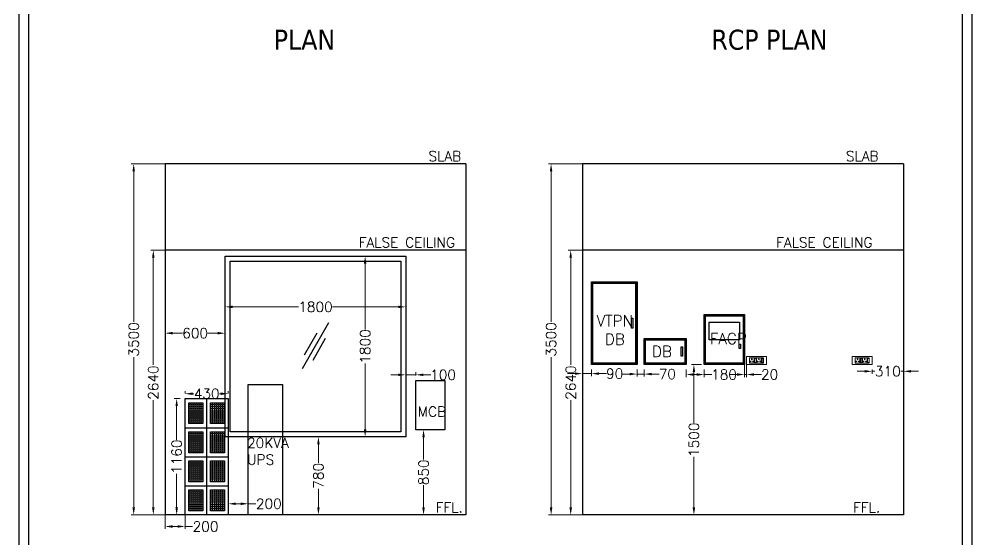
# Model space of a CAD drawing. Header units: millimetres. Extents: x 3552052 to 4144896, y -707811 to -630695.
# Drawn here: x 3630744 to 3640244, y -692887 to -687693 of the extents above; entities that cross this region are included whole.
import ezdxf

# ---------------------------------------------------------------- set-up
doc = ezdxf.new("R2010")
doc.units = ezdxf.units.MM
doc.header["$LTSCALE"] = 6
doc.header["$MEASUREMENT"] = 0
doc.layers.get('0').update_dxf_attribs({"linetype": 'CONTINUOUS', "lineweight": 0})
doc.layers.get('Defpoints').update_dxf_attribs({"linetype": 'CONTINUOUS', "lineweight": 0})
for name, color, linetype, lineweight in [('ELE- DBS', 1, 'CONTINUOUS', 0), ('ELE-4M UPS P.SB', 3, 'CONTINUOUS', 0), ('ELE-SOCKET NMBERING', 7, 'CONTINUOUS', 9), ('ELE-TEXT', 7, 'CONTINUOUS', 9), ('ELE. 2N0S OF 6-16 UPS SOCKETS', 191, 'CONTINUOUS', 0), ('MEP_HVAC_RA_DUCT', 1, 'CONTINUOUS', 0), ('SECTION', 251, 'CONTINUOUS', 0), ('TEXT', 5, 'CONTINUOUS', 0)]:
    doc.layers.add(name, color=color, linetype=linetype, lineweight=lineweight)
doc.styles.add('Annotation', font='tahoma.ttf')
doc.styles.add('ROMANS', font='romans.shx')
doc.dimstyles.new('AEPL1', dxfattribs={"dimtxt": 100, "dimasz": 75, "dimexe": 25, "dimexo": 50, "dimtad": 0, "dimdec": 0, "dimtxsty": 'ROMANS', "dimcen": 2.5, "dimclrd": 7, "dimclre": 7, "dimclrt": 7, "dimadec": 0, "dimazin": 0, "dimtfac": 1, "dimtdec": 0, "dimtmove": 0, "dimatfit": 3, "dimfxl": 1, "dimlwd": 0, "dimlwe": 0, "dimarcsym": 0})

# ---------------------------------------------------------------- blocks, each defined once
blk = doc.blocks.new('*D103')
at = {"layer": 'Defpoints', "color": 0, "transparency": 16777216}
for p in [(3632082.1, -689997.9), (3632298, -689997.9), (3632358.2, -692637.9)]:
    blk.add_point(p, dxfattribs=at)
at = {"layer": 'ELE-4M UPS P.SB', "color": 7, "lineweight": 0, "transparency": 16777216}
for p, q in [((3632248, -689997.9), (3632057.1, -689997.9)), ((3632082.1, -690072.9), (3632082.1, -691141.1)), ((3632082.1, -692562.9), (3632082.1, -691494.7)), ((3632308.2, -692637.9), (3632057.1, -692637.9))]:
    blk.add_line(p, q, dxfattribs=at)
at = {"layer": 'ELE-4M UPS P.SB', "color": 7, "transparency": 16777216}
for points in [[(3632069.6, -690072.9), (3632094.6, -690072.9), (3632082.1, -689997.9)], [(3632069.6, -692562.9), (3632094.6, -692562.9), (3632082.1, -692637.9)]]:
    blk.add_solid(points, dxfattribs=at)
at = {"layer": 'ELE-4M UPS P.SB', "color": 7, "lineweight": -3, "transparency": 16777216, "insert": (3632082.1, -691317.9), "char_height": 100, "attachment_point": 5, "rotation": 90, "style": 'ROMANS'}
blk.add_mtext('2640', dxfattribs=at)
blk = doc.blocks.new('*D104')
at = {"layer": 'Defpoints', "color": 0, "transparency": 16777216}
for p in [(3631886.6, -689137.9), (3632441.5, -689137.9), (3632319, -692637.9)]:
    blk.add_point(p, dxfattribs=at)
at = {"layer": 'ELE-4M UPS P.SB', "color": 7, "lineweight": 0, "transparency": 16777216}
for p, q in [((3632391.5, -689137.9), (3631861.6, -689137.9)), ((3631886.6, -689212.9), (3631886.6, -690711.1)), ((3631886.6, -692562.9), (3631886.6, -691064.7)), ((3632269, -692637.9), (3631861.6, -692637.9))]:
    blk.add_line(p, q, dxfattribs=at)
at = {"layer": 'ELE-4M UPS P.SB', "color": 7, "transparency": 16777216}
for points in [[(3631874.1, -689212.9), (3631899.1, -689212.9), (3631886.6, -689137.9)], [(3631874.1, -692562.9), (3631899.1, -692562.9), (3631886.6, -692637.9)]]:
    blk.add_solid(points, dxfattribs=at)
at = {"layer": 'ELE-4M UPS P.SB', "color": 7, "lineweight": -3, "transparency": 16777216, "insert": (3631886.6, -690887.9), "char_height": 100, "attachment_point": 5, "rotation": 90, "style": 'ROMANS'}
blk.add_mtext('3500', dxfattribs=at)
blk = doc.blocks.new('*D105')
at = {"layer": 'Defpoints', "color": 0, "transparency": 16777216}
for p in [(3636243.5, -689997.9), (3636459.4, -689997.9), (3636519.5, -692637.9)]:
    blk.add_point(p, dxfattribs=at)
at = {"layer": 'ELE-4M UPS P.SB', "color": 7, "lineweight": 0, "transparency": 16777216}
for p, q in [((3636409.4, -689997.9), (3636218.5, -689997.9)), ((3636243.5, -690072.9), (3636243.5, -691141.1)), ((3636243.5, -692562.9), (3636243.5, -691494.7)), ((3636469.5, -692637.9), (3636218.5, -692637.9))]:
    blk.add_line(p, q, dxfattribs=at)
at = {"layer": 'ELE-4M UPS P.SB', "color": 7, "transparency": 16777216}
for points in [[(3636231, -690072.9), (3636256, -690072.9), (3636243.5, -689997.9)], [(3636231, -692562.9), (3636256, -692562.9), (3636243.5, -692637.9)]]:
    blk.add_solid(points, dxfattribs=at)
at = {"layer": 'ELE-4M UPS P.SB', "color": 7, "lineweight": -3, "transparency": 16777216, "insert": (3636243.5, -691317.9), "char_height": 100, "attachment_point": 5, "rotation": 90, "style": 'ROMANS'}
blk.add_mtext('2640', dxfattribs=at)
blk = doc.blocks.new('*D106')
at = {"layer": 'Defpoints', "color": 0, "transparency": 16777216}
for p in [(3636048, -689137.9), (3636602.8, -689137.9), (3636480.4, -692637.9)]:
    blk.add_point(p, dxfattribs=at)
at = {"layer": 'ELE-4M UPS P.SB', "color": 7, "lineweight": 0, "transparency": 16777216}
for p, q in [((3636552.8, -689137.9), (3636023, -689137.9)), ((3636048, -689212.9), (3636048, -690711.1)), ((3636048, -692562.9), (3636048, -691064.7)), ((3636430.4, -692637.9), (3636023, -692637.9))]:
    blk.add_line(p, q, dxfattribs=at)
at = {"layer": 'ELE-4M UPS P.SB', "color": 7, "transparency": 16777216}
for points in [[(3636035.5, -689212.9), (3636060.5, -689212.9), (3636048, -689137.9)], [(3636035.5, -692562.9), (3636060.5, -692562.9), (3636048, -692637.9)]]:
    blk.add_solid(points, dxfattribs=at)
at = {"layer": 'ELE-4M UPS P.SB', "color": 7, "lineweight": -3, "transparency": 16777216, "insert": (3636048, -690887.9), "char_height": 100, "attachment_point": 5, "rotation": 90, "style": 'ROMANS'}
blk.add_mtext('3500', dxfattribs=at)
blk = doc.blocks.new('*D107')
at = {"layer": 'Defpoints', "color": 0, "transparency": 16777216}
for p in [(3632198.9, -692562.8), (3632398.9, -692562.8), (3632398.9, -692752.8)]:
    blk.add_point(p, dxfattribs=at)
at = {"layer": 'ELE-4M UPS P.SB', "color": 7, "lineweight": 0, "transparency": 16777216}
for p, q in [((3632198.9, -692612.8), (3632198.9, -692777.8)), ((3632398.9, -692612.8), (3632398.9, -692777.8)), ((3632273.9, -692752.8), (3632323.9, -692752.8)), ((3632398.9, -692752.8), (3632473.9, -692752.8))]:
    blk.add_line(p, q, dxfattribs=at)
at = {"layer": 'ELE-4M UPS P.SB', "color": 7, "transparency": 16777216}
for points in [[(3632273.9, -692740.3), (3632273.9, -692765.3), (3632198.9, -692752.8)], [(3632323.9, -692740.3), (3632323.9, -692765.3), (3632398.9, -692752.8)]]:
    blk.add_solid(points, dxfattribs=at)
at = {"layer": 'ELE-4M UPS P.SB', "color": 7, "lineweight": -3, "transparency": 16777216, "insert": (3632603.1, -692752.8), "char_height": 100, "attachment_point": 5, "style": 'ROMANS'}
blk.add_mtext('200', dxfattribs=at)
blk = doc.blocks.new('*D108')
at = {"layer": 'Defpoints', "color": 0, "transparency": 16777216}
for p in [(3633029.3, -692526.5), (3632829.3, -692637.9), (3633029.3, -692637.9)]:
    blk.add_point(p, dxfattribs=at)
at = {"layer": 'ELE-4M UPS P.SB', "color": 7, "lineweight": 0, "transparency": 16777216}
for p, q in [((3632829.3, -692587.9), (3632829.3, -692501.5)), ((3632904.3, -692526.5), (3632954.3, -692526.5)), ((3633029.3, -692587.9), (3633029.3, -692501.5)), ((3633029.3, -692526.5), (3633104.3, -692526.5))]:
    blk.add_line(p, q, dxfattribs=at)
at = {"layer": 'ELE-4M UPS P.SB', "color": 7, "transparency": 16777216}
for points in [[(3632904.3, -692514), (3632904.3, -692539), (3632829.3, -692526.5)], [(3632954.3, -692514), (3632954.3, -692539), (3633029.3, -692526.5)]]:
    blk.add_solid(points, dxfattribs=at)
at = {"layer": 'ELE-4M UPS P.SB', "color": 7, "lineweight": -3, "transparency": 16777216, "insert": (3633233.5, -692526.5), "char_height": 100, "attachment_point": 5, "style": 'ROMANS'}
blk.add_mtext('200', dxfattribs=at)
blk = doc.blocks.new('*D109')
at = {"layer": 'Defpoints', "color": 0, "transparency": 16777216}
for p in [(3632798.9, -690825.4), (3632198.9, -690887.9), (3632798.9, -690887.9)]:
    blk.add_point(p, dxfattribs=at)
at = {"layer": 'ELE-4M UPS P.SB', "color": 7, "lineweight": 0, "transparency": 16777216}
for p, q in [((3632198.9, -690837.9), (3632198.9, -690800.4)), ((3632273.9, -690825.4), (3632372.1, -690825.4)), ((3632723.9, -690825.4), (3632625.7, -690825.4)), ((3632798.9, -690837.9), (3632798.9, -690800.4))]:
    blk.add_line(p, q, dxfattribs=at)
at = {"layer": 'ELE-4M UPS P.SB', "color": 7, "transparency": 16777216}
for points in [[(3632273.9, -690812.9), (3632273.9, -690837.9), (3632198.9, -690825.4)], [(3632723.9, -690812.9), (3632723.9, -690837.9), (3632798.9, -690825.4)]]:
    blk.add_solid(points, dxfattribs=at)
at = {"layer": 'ELE-4M UPS P.SB', "color": 7, "lineweight": -3, "transparency": 16777216, "insert": (3632498.9, -690825.4), "char_height": 100, "attachment_point": 5, "style": 'ROMANS'}
blk.add_mtext('600', dxfattribs=at)
blk = doc.blocks.new('*D110')
at = {"layer": 'Defpoints', "color": 0, "transparency": 16777216}
for p in [(3634598.9, -690563.2), (3632798.9, -690674.6), (3634598.9, -690674.6)]:
    blk.add_point(p, dxfattribs=at)
at = {"layer": 'ELE-4M UPS P.SB', "color": 7, "lineweight": 0, "transparency": 16777216}
for p, q in [((3632798.9, -690624.6), (3632798.9, -690538.2)), ((3634598.9, -690624.6), (3634598.9, -690538.2)), ((3632873.9, -690563.2), (3633529.2, -690563.2)), ((3634523.9, -690563.2), (3633868.6, -690563.2))]:
    blk.add_line(p, q, dxfattribs=at)
at = {"layer": 'ELE-4M UPS P.SB', "color": 7, "transparency": 16777216}
for points in [[(3632873.9, -690550.7), (3632873.9, -690575.7), (3632798.9, -690563.2)], [(3634523.9, -690550.7), (3634523.9, -690575.7), (3634598.9, -690563.2)]]:
    blk.add_solid(points, dxfattribs=at)
at = {"layer": 'ELE-4M UPS P.SB', "color": 7, "lineweight": -3, "transparency": 16777216, "insert": (3633698.9, -690563.2), "char_height": 100, "attachment_point": 5, "style": 'ROMANS'}
blk.add_mtext('1800', dxfattribs=at)
blk = doc.blocks.new('*D111')
at = {"layer": 'Defpoints', "color": 0, "transparency": 16777216}
for p in [(3634129.3, -690057.9), (3634194.1, -690057.9), (3634129.3, -691857.9)]:
    blk.add_point(p, dxfattribs=at)
at = {"layer": 'ELE-4M UPS P.SB', "color": 7, "lineweight": 0, "transparency": 16777216}
for p, q in [((3634179.3, -690057.9), (3634219.1, -690057.9)), ((3634194.1, -690132.9), (3634194.1, -690788.3)), ((3634194.1, -691782.9), (3634194.1, -691127.6)), ((3634179.3, -691857.9), (3634219.1, -691857.9))]:
    blk.add_line(p, q, dxfattribs=at)
at = {"layer": 'ELE-4M UPS P.SB', "color": 7, "transparency": 16777216}
for points in [[(3634181.6, -690132.9), (3634206.6, -690132.9), (3634194.1, -690057.9)], [(3634181.6, -691782.9), (3634206.6, -691782.9), (3634194.1, -691857.9)]]:
    blk.add_solid(points, dxfattribs=at)
at = {"layer": 'ELE-4M UPS P.SB', "color": 7, "lineweight": -3, "transparency": 16777216, "insert": (3634194.1, -690957.9), "char_height": 100, "attachment_point": 5, "rotation": 90, "style": 'ROMANS'}
blk.add_mtext('1800', dxfattribs=at)
blk = doc.blocks.new('*D112')
at = {"layer": 'Defpoints', "color": 0, "transparency": 16777216}
for p in [(3633785.4, -691857.9), (3633728.3, -692637.9), (3633785.4, -692637.9)]:
    blk.add_point(p, dxfattribs=at)
at = {"layer": 'ELE-4M UPS P.SB', "color": 7, "lineweight": 0, "transparency": 16777216}
for p, q in [((3633735.4, -691857.9), (3633703.3, -691857.9)), ((3633728.3, -691932.9), (3633728.3, -692118.7)), ((3633728.3, -692562.9), (3633728.3, -692377.1)), ((3633735.4, -692637.9), (3633703.3, -692637.9))]:
    blk.add_line(p, q, dxfattribs=at)
at = {"layer": 'ELE-4M UPS P.SB', "color": 7, "transparency": 16777216}
for points in [[(3633715.8, -691932.9), (3633740.8, -691932.9), (3633728.3, -691857.9)], [(3633715.8, -692562.9), (3633740.8, -692562.9), (3633728.3, -692637.9)]]:
    blk.add_solid(points, dxfattribs=at)
at = {"layer": 'ELE-4M UPS P.SB', "color": 7, "lineweight": -3, "transparency": 16777216, "insert": (3633728.3, -692247.9), "char_height": 100, "attachment_point": 5, "rotation": 90, "style": 'ROMANS'}
blk.add_mtext('780', dxfattribs=at)
blk = doc.blocks.new('*D113')
at = {"layer": 'Defpoints', "color": 0, "transparency": 16777216}
for p in [(3634798.9, -691787.9), (3634776.6, -692637.9), (3634798.9, -692637.9)]:
    blk.add_point(p, dxfattribs=at)
at = {"layer": 'ELE-4M UPS P.SB', "color": 7, "lineweight": 0, "transparency": 16777216}
for p, q in [((3634748.9, -691787.9), (3634751.6, -691787.9)), ((3634776.6, -691862.9), (3634776.6, -692083.7)), ((3634776.6, -692562.9), (3634776.6, -692342.1)), ((3634748.9, -692637.9), (3634751.6, -692637.9))]:
    blk.add_line(p, q, dxfattribs=at)
at = {"layer": 'ELE-4M UPS P.SB', "color": 7, "transparency": 16777216}
for points in [[(3634764.1, -691862.9), (3634789.1, -691862.9), (3634776.6, -691787.9)], [(3634764.1, -692562.9), (3634789.1, -692562.9), (3634776.6, -692637.9)]]:
    blk.add_solid(points, dxfattribs=at)
at = {"layer": 'ELE-4M UPS P.SB', "color": 7, "lineweight": -3, "transparency": 16777216, "insert": (3634776.6, -692212.9), "char_height": 100, "attachment_point": 5, "rotation": 90, "style": 'ROMANS'}
blk.add_mtext('850', dxfattribs=at)
blk = doc.blocks.new('*D114')
at = {"layer": 'Defpoints', "color": 0, "transparency": 16777216}
for p in [(3634598.9, -691298.5), (3634698.9, -691240.6), (3634698.9, -691297.9)]:
    blk.add_point(p, dxfattribs=at)
at = {"layer": 'ELE-4M UPS P.SB', "color": 7, "lineweight": 0, "transparency": 16777216}
for p, q in [((3634598.9, -691248.5), (3634598.9, -691215.6)), ((3634698.9, -691247.9), (3634698.9, -691215.6)), ((3634523.9, -691240.6), (3634448.9, -691240.6)), ((3634598.9, -691240.6), (3634698.9, -691240.6)), ((3634773.9, -691240.6), (3634848.9, -691240.6))]:
    blk.add_line(p, q, dxfattribs=at)
at = {"layer": 'ELE-4M UPS P.SB', "color": 7, "transparency": 16777216}
for points in [[(3634523.9, -691228.1), (3634523.9, -691253.1), (3634598.9, -691240.6)], [(3634773.9, -691228.1), (3634773.9, -691253.1), (3634698.9, -691240.6)]]:
    blk.add_solid(points, dxfattribs=at)
at = {"layer": 'ELE-4M UPS P.SB', "color": 7, "lineweight": -3, "transparency": 16777216, "insert": (3634970.9, -691240.6), "char_height": 100, "attachment_point": 5, "style": 'ROMANS'}
blk.add_mtext('100', dxfattribs=at)
blk = doc.blocks.new('*D115')
at = {"layer": 'Defpoints', "color": 0, "transparency": 16777216}
for p in [(3632398.9, -691477.9), (3632829.3, -691429), (3632829.3, -691477.9)]:
    blk.add_point(p, dxfattribs=at)
at = {"layer": 'ELE-4M UPS P.SB', "color": 7, "lineweight": 0, "transparency": 16777216}
for p, q in [((3632398.9, -691427.9), (3632398.9, -691404)), ((3632829.3, -691427.9), (3632829.3, -691404)), ((3632473.9, -691429), (3632484.9, -691429)), ((3632754.3, -691429), (3632743.3, -691429))]:
    blk.add_line(p, q, dxfattribs=at)
at = {"layer": 'ELE-4M UPS P.SB', "color": 7, "transparency": 16777216}
for points in [[(3632473.9, -691416.5), (3632473.9, -691441.5), (3632398.9, -691429)], [(3632754.3, -691416.5), (3632754.3, -691441.5), (3632829.3, -691429)]]:
    blk.add_solid(points, dxfattribs=at)
at = {"layer": 'ELE-4M UPS P.SB', "color": 7, "lineweight": -3, "transparency": 16777216, "insert": (3632614.1, -691429), "char_height": 100, "attachment_point": 5, "style": 'ROMANS'}
blk.add_mtext('430', dxfattribs=at)
blk = doc.blocks.new('*D116')
at = {"layer": 'Defpoints', "color": 0, "transparency": 16777216}
for p in [(3632314.9, -691477.9), (3632398.9, -691477.9), (3632398.9, -692637.9)]:
    blk.add_point(p, dxfattribs=at)
at = {"layer": 'ELE-4M UPS P.SB', "color": 7, "lineweight": 0, "transparency": 16777216}
for p, q in [((3632348.9, -691477.9), (3632289.9, -691477.9)), ((3632314.9, -691552.9), (3632314.9, -691888.3)), ((3632314.9, -692562.9), (3632314.9, -692227.6)), ((3632348.9, -692637.9), (3632289.9, -692637.9))]:
    blk.add_line(p, q, dxfattribs=at)
at = {"layer": 'ELE-4M UPS P.SB', "color": 7, "transparency": 16777216}
for points in [[(3632302.4, -691552.9), (3632327.4, -691552.9), (3632314.9, -691477.9)], [(3632302.4, -692562.9), (3632327.4, -692562.9), (3632314.9, -692637.9)]]:
    blk.add_solid(points, dxfattribs=at)
at = {"layer": 'ELE-4M UPS P.SB', "color": 7, "lineweight": -3, "transparency": 16777216, "insert": (3632314.9, -692057.9), "char_height": 100, "attachment_point": 5, "rotation": 90, "style": 'ROMANS'}
blk.add_mtext('1160', dxfattribs=at)
blk = doc.blocks.new('5Y3AQY')
at = {"layer": 'ELE. 2N0S OF 6-16 UPS SOCKETS', "color": 72, "lineweight": 0}
for p, q in [((-312, -26), (-278, -26)), ((-312, -124), (-312, -26)), ((-312, -124), (-312, -26)), ((-312, -124), (-278, -124)), ((-278, -124), (-312, -124)), ((-309, -37), (-281, -37)), ((-309, -113), (-309, -37)), ((-309, -40), (-281, -40)), ((-281, -113), (-309, -113)), ((-281, -37), (-281, -113)), ((-278, -26), (-278, -124)), ((-272, -26), (-272, -124)), ((-187, -26), (-272, -26)), ((-272, -124), (-187, -124)), ((-187, -124), (-187, -26)), ((-181, -26), (-148, -26)), ((-181, -124), (-181, -26)), ((-181, -124), (-181, -26)), ((-181, -124), (-148, -124)), ((-148, -124), (-181, -124)), ((-179, -37), (-150, -37)), ((-179, -113), (-179, -37)), ((-179, -40), (-150, -40)), ((-150, -113), (-179, -113)), ((-150, -37), (-150, -113)), ((-148, -26), (-148, -124)), ((-57, -26), (-142, -26)), ((-142, -26), (-142, -124)), ((-142, -124), (-57, -124)), ((-57, -124), (-57, -26))]:
    blk.add_line(p, q, dxfattribs=at)
blk.add_lwpolyline([(-368, 0), (0, 0), (0, -150), (-368, -150)], close=True, dxfattribs=at)
for centre, radius, start, end in [((-254, -56), 5.7, 87.49, 354.7311), ((-249, -52), 4.6, 284.9049, 157.3162), ((-230, -99), 6.62, 127.1584, 52.8416), ((-230, -92), 4.22, 341.4031, 198.5969), ((-210, -52), 4.6, 22.6838, 255.0951), ((-205, -56), 5.7, 185.2689, 92.51), ((-124, -56), 5.7, 87.49, 354.7311), ((-119, -52), 4.6, 284.9049, 157.3162), ((-99, -99), 6.62, 127.1584, 52.8416), ((-99, -92), 4.22, 341.4031, 198.5969), ((-80, -52), 4.6, 22.6838, 255.0951), ((-75, -56), 5.7, 185.2689, 92.51)]:
    blk.add_arc(centre, radius, start, end, dxfattribs=at)
blk = doc.blocks.new('*D117')
at = {"layer": 'Defpoints', "color": 0, "transparency": 16777216}
for p in [(3636360.2, -691150.4), (3636450.2, -691137.9), (3636450.2, -691228.7)]:
    blk.add_point(p, dxfattribs=at)
at = {"layer": 'ELE-4M UPS P.SB', "color": 7, "lineweight": 0, "transparency": 16777216}
for p, q in [((3636360.2, -691200.4), (3636360.2, -691253.7)), ((3636450.2, -691187.9), (3636450.2, -691253.7)), ((3636285.2, -691228.7), (3636210.2, -691228.7)), ((3636360.2, -691228.7), (3636450.2, -691228.7)), ((3636525.2, -691228.7), (3636600.2, -691228.7))]:
    blk.add_line(p, q, dxfattribs=at)
at = {"layer": 'ELE-4M UPS P.SB', "color": 7, "transparency": 16777216}
for points in [[(3636285.2, -691216.2), (3636285.2, -691241.2), (3636360.2, -691228.7)], [(3636525.2, -691216.2), (3636525.2, -691241.2), (3636450.2, -691228.7)]]:
    blk.add_solid(points, dxfattribs=at)
at = {"layer": 'ELE-4M UPS P.SB', "color": 7, "lineweight": -3, "transparency": 16777216, "insert": (3636681.8, -691228.7), "char_height": 100, "attachment_point": 5, "style": 'ROMANS'}
blk.add_mtext('90', dxfattribs=at)
blk = doc.blocks.new('*D118')
at = {"layer": 'Defpoints', "color": 0, "transparency": 16777216}
for p in [(3636905.2, -691137.9), (3636975.2, -691137.9), (3636975.2, -691233.2)]:
    blk.add_point(p, dxfattribs=at)
at = {"layer": 'ELE-4M UPS P.SB', "color": 7, "lineweight": 0, "transparency": 16777216}
for p, q in [((3636905.2, -691187.9), (3636905.2, -691258.2)), ((3636975.2, -691187.9), (3636975.2, -691258.2)), ((3636830.2, -691233.2), (3636755.2, -691233.2)), ((3636905.2, -691233.2), (3636975.2, -691233.2)), ((3637050.2, -691233.2), (3637125.2, -691233.2))]:
    blk.add_line(p, q, dxfattribs=at)
at = {"layer": 'ELE-4M UPS P.SB', "color": 7, "transparency": 16777216}
for points in [[(3636830.2, -691220.7), (3636830.2, -691245.7), (3636905.2, -691233.2)], [(3637050.2, -691220.7), (3637050.2, -691245.7), (3636975.2, -691233.2)]]:
    blk.add_solid(points, dxfattribs=at)
at = {"layer": 'ELE-4M UPS P.SB', "color": 7, "lineweight": -3, "transparency": 16777216, "insert": (3637206.8, -691233.2), "char_height": 100, "attachment_point": 5, "style": 'ROMANS'}
blk.add_mtext('70', dxfattribs=at)
blk = doc.blocks.new('*D119')
at = {"layer": 'Defpoints', "color": 0, "transparency": 16777216}
for p in [(3637395.2, -691137.9), (3637575.2, -691137.9), (3637575.2, -691237.8)]:
    blk.add_point(p, dxfattribs=at)
at = {"layer": 'ELE-4M UPS P.SB', "color": 7, "lineweight": 0, "transparency": 16777216}
for p, q in [((3637395.2, -691187.9), (3637395.2, -691262.8)), ((3637575.2, -691187.9), (3637575.2, -691262.8)), ((3637470.2, -691237.8), (3637500.2, -691237.8)), ((3637575.2, -691237.8), (3637650.2, -691237.8))]:
    blk.add_line(p, q, dxfattribs=at)
at = {"layer": 'ELE-4M UPS P.SB', "color": 7, "transparency": 16777216}
for points in [[(3637470.2, -691225.3), (3637470.2, -691250.3), (3637395.2, -691237.8)], [(3637500.2, -691225.3), (3637500.2, -691250.3), (3637575.2, -691237.8)]]:
    blk.add_solid(points, dxfattribs=at)
at = {"layer": 'ELE-4M UPS P.SB', "color": 7, "lineweight": -3, "transparency": 16777216, "insert": (3637772.3, -691237.8), "char_height": 100, "attachment_point": 5, "style": 'ROMANS'}
blk.add_mtext('180', dxfattribs=at)
blk = doc.blocks.new('*D120')
at = {"layer": 'Defpoints', "color": 0, "transparency": 16777216}
for p in [(3637975.2, -691060.4), (3637995.2, -691056.5), (3637995.2, -691237.6)]:
    blk.add_point(p, dxfattribs=at)
at = {"layer": 'ELE-4M UPS P.SB', "color": 7, "lineweight": 0, "transparency": 16777216}
for p, q in [((3637975.2, -691110.4), (3637975.2, -691262.6)), ((3637995.2, -691106.5), (3637995.2, -691262.6)), ((3637900.2, -691237.6), (3637825.2, -691237.6)), ((3637975.2, -691237.6), (3637995.2, -691237.6)), ((3638070.2, -691237.6), (3638145.2, -691237.6))]:
    blk.add_line(p, q, dxfattribs=at)
at = {"layer": 'ELE-4M UPS P.SB', "color": 7, "transparency": 16777216}
for points in [[(3637900.2, -691225.1), (3637900.2, -691250.1), (3637975.2, -691237.6)], [(3638070.2, -691225.1), (3638070.2, -691250.1), (3637995.2, -691237.6)]]:
    blk.add_solid(points, dxfattribs=at)
at = {"layer": 'ELE-4M UPS P.SB', "color": 7, "lineweight": -3, "transparency": 16777216, "insert": (3638226.8, -691237.6), "char_height": 100, "attachment_point": 5, "style": 'ROMANS'}
blk.add_mtext('20', dxfattribs=at)
blk = doc.blocks.new('*D121')
at = {"layer": 'Defpoints', "color": 0, "transparency": 16777216}
for p in [(3639250.2, -691137.9), (3639560.2, -691137.9), (3639560.2, -691205.5)]:
    blk.add_point(p, dxfattribs=at)
at = {"layer": 'ELE-4M UPS P.SB', "color": 7, "lineweight": 0, "transparency": 16777216}
for p, q in [((3639175.2, -691205.5), (3639100.2, -691205.5)), ((3639250.2, -691187.9), (3639250.2, -691230.5)), ((3639250.2, -691205.5), (3639276.1, -691205.5)), ((3639560.2, -691205.5), (3639534.4, -691205.5)), ((3639560.2, -691187.9), (3639560.2, -691230.5)), ((3639635.2, -691205.5), (3639710.2, -691205.5))]:
    blk.add_line(p, q, dxfattribs=at)
at = {"layer": 'ELE-4M UPS P.SB', "color": 7, "transparency": 16777216}
for points in [[(3639175.2, -691193), (3639175.2, -691218), (3639250.2, -691205.5)], [(3639635.2, -691193), (3639635.2, -691218), (3639560.2, -691205.5)]]:
    blk.add_solid(points, dxfattribs=at)
at = {"layer": 'ELE-4M UPS P.SB', "color": 7, "lineweight": -3, "transparency": 16777216, "insert": (3639405.2, -691205.5), "char_height": 100, "attachment_point": 5, "style": 'ROMANS'}
blk.add_mtext('310', dxfattribs=at)
blk = doc.blocks.new('*D122')
at = {"layer": 'Defpoints', "color": 0, "transparency": 16777216}
for p in [(3637596.3, -691137.9), (3637471.7, -692637.9), (3637596.3, -692637.9)]:
    blk.add_point(p, dxfattribs=at)
at = {"layer": 'ELE-4M UPS P.SB', "color": 7, "lineweight": 0, "transparency": 16777216}
for p, q in [((3637546.3, -691137.9), (3637446.7, -691137.9)), ((3637471.7, -691212.9), (3637471.7, -691718.3)), ((3637471.7, -692562.9), (3637471.7, -692057.6)), ((3637546.3, -692637.9), (3637446.7, -692637.9))]:
    blk.add_line(p, q, dxfattribs=at)
at = {"layer": 'ELE-4M UPS P.SB', "color": 7, "transparency": 16777216}
for points in [[(3637459.2, -691212.9), (3637484.2, -691212.9), (3637471.7, -691137.9)], [(3637459.2, -692562.9), (3637484.2, -692562.9), (3637471.7, -692637.9)]]:
    blk.add_solid(points, dxfattribs=at)
at = {"layer": 'ELE-4M UPS P.SB', "color": 7, "lineweight": -3, "transparency": 16777216, "insert": (3637471.7, -691887.9), "char_height": 100, "attachment_point": 5, "rotation": 90, "style": 'ROMANS'}
blk.add_mtext('1500', dxfattribs=at)

msp = doc.modelspace()

# ---------------------------------------------------------------- hatches: boundary and pattern name
at = {"layer": 'ELE- DBS', "lineweight": -3}
h = msp.add_hatch(dxfattribs=at)
h.set_pattern_fill('ANGLE', color=2, scale=2.9)
h.set_pattern_definition([(0, (3230873.624, -931313.511), (0, 20.2565), [14.732, -5.5245]), (90, (3230873.624, -931313.511), (-20.2565, 1e-15), [14.732, -5.5245])])
h.paths.add_polyline_path([(3632437, -691519), (3632437, -691726.9), (3632575.9, -691726.9), (3632575.9, -691519)])
h = msp.add_hatch(dxfattribs=at)
h.set_pattern_fill('ANGLE', color=2, scale=2.9)
h.set_pattern_definition([(0, (3231088.82, -931313.511), (0, 20.2565), [14.732, -5.5245]), (90, (3231088.82, -931313.511), (-20.2565, 1e-15), [14.732, -5.5245])])
h.paths.add_polyline_path([(3632652.2, -691519), (3632652.2, -691726.9), (3632791.1, -691726.9), (3632791.1, -691519)])
h = msp.add_hatch(dxfattribs=at)
h.set_pattern_fill('ANGLE', color=2, scale=2.9)
h.set_pattern_definition([(0, (3230873.624, -931603.511), (0, 20.2565), [14.732, -5.5245]), (90, (3230873.624, -931603.511), (-20.2565, 1e-15), [14.732, -5.5245])])
h.paths.add_polyline_path([(3632437, -691809), (3632437, -692016.9), (3632575.9, -692016.9), (3632575.9, -691809)])
h = msp.add_hatch(dxfattribs=at)
h.set_pattern_fill('ANGLE', color=2, scale=2.9)
h.set_pattern_definition([(0, (3231088.82, -931603.511), (0, 20.2565), [14.732, -5.5245]), (90, (3231088.82, -931603.511), (-20.2565, 1e-15), [14.732, -5.5245])])
h.paths.add_polyline_path([(3632652.2, -691809), (3632652.2, -692016.9), (3632791.1, -692016.9), (3632791.1, -691809)])
h = msp.add_hatch(dxfattribs=at)
h.set_pattern_fill('ANGLE', color=2, scale=2.9)
h.set_pattern_definition([(0, (3230873.624, -931893.511), (0, 20.2565), [14.732, -5.5245]), (90, (3230873.624, -931893.511), (-20.2565, 1e-15), [14.732, -5.5245])])
h.paths.add_polyline_path([(3632437, -692099), (3632437, -692306.9), (3632575.9, -692306.9), (3632575.9, -692099)])
h = msp.add_hatch(dxfattribs=at)
h.set_pattern_fill('ANGLE', color=2, scale=2.9)
h.set_pattern_definition([(0, (3231088.82, -931893.511), (0, 20.2565), [14.732, -5.5245]), (90, (3231088.82, -931893.511), (-20.2565, 1e-15), [14.732, -5.5245])])
h.paths.add_polyline_path([(3632652.2, -692099), (3632652.2, -692306.9), (3632791.1, -692306.9), (3632791.1, -692099)])
h = msp.add_hatch(dxfattribs=at)
h.set_pattern_fill('ANGLE', color=2, scale=2.9)
h.set_pattern_definition([(0, (3230873.624, -932183.511), (0, 20.2565), [14.732, -5.5245]), (90, (3230873.624, -932183.511), (-20.2565, 1e-15), [14.732, -5.5245])])
h.paths.add_polyline_path([(3632437, -692389), (3632437, -692596.9), (3632575.9, -692596.9), (3632575.9, -692389)])
h = msp.add_hatch(dxfattribs=at)
h.set_pattern_fill('ANGLE', color=2, scale=2.9)
h.set_pattern_definition([(0, (3231088.82, -932183.511), (0, 20.2565), [14.732, -5.5245]), (90, (3231088.82, -932183.511), (-20.2565, 1e-15), [14.732, -5.5245])])
h.paths.add_polyline_path([(3632652.2, -692389), (3632652.2, -692596.9), (3632791.1, -692596.9), (3632791.1, -692389)])

# ---------------------------------------------------------------- linework, layer by layer
at = {"color": 7, "lineweight": 30}
for points in [[(3640243.8, -682690.2), (3640243.8, -700270.9), (3630743.8, -700270.9), (3630743.8, -682690.2)], [(3640145.3, -682788.6), (3640145.3, -700172.4), (3630842.2, -700172.4), (3630842.2, -682788.6)]]:
    msp.add_lwpolyline(points, close=True, dxfattribs=at)
at = {"layer": 'ELE- DBS', "color": 3, "lineweight": -3}
for points in [[(3632437, -691519), (3632575.9, -691519), (3632575.9, -691726.9), (3632437, -691726.9)], [(3632652.2, -691519), (3632791.1, -691519), (3632791.1, -691726.9), (3632652.2, -691726.9)], [(3632437, -691809), (3632575.9, -691809), (3632575.9, -692016.9), (3632437, -692016.9)], [(3632652.2, -691809), (3632791.1, -691809), (3632791.1, -692016.9), (3632652.2, -692016.9)], [(3632437, -692099), (3632575.9, -692099), (3632575.9, -692306.9), (3632437, -692306.9)], [(3632652.2, -692099), (3632791.1, -692099), (3632791.1, -692306.9), (3632652.2, -692306.9)], [(3632437, -692389), (3632575.9, -692389), (3632575.9, -692596.9), (3632437, -692596.9)], [(3632652.2, -692389), (3632791.1, -692389), (3632791.1, -692596.9), (3632652.2, -692596.9)]]:
    msp.add_lwpolyline(points, close=True, dxfattribs=at)
at = {"layer": 'ELE-4M UPS P.SB', "lineweight": -3}
msp.add_lwpolyline([(3637623.7, -690714.5), (3637926.8, -690714.5), (3637926.8, -690892.3), (3637623.7, -690892.3)], close=True, dxfattribs=at)
at = {"layer": 'ELE-4M UPS P.SB', "color": 6, "lineweight": -3}
msp.add_lwpolyline([(3634698.9, -691297.9), (3634988.9, -691297.9), (3634988.9, -691787.9), (3634698.9, -691787.9)], close=True, dxfattribs=at)
at = {"layer": 'MEP_HVAC_RA_DUCT', "color": 7, "lineweight": 30}
for p, q in [((3632198.9, -689137.9), (3632198.9, -692637.9)), ((3635198.9, -689137.9), (3635198.9, -692637.9)), ((3636360.2, -689137.9), (3636360.2, -692637.9)), ((3639560.2, -689137.9), (3639560.2, -692637.9))]:
    msp.add_line(p, q, dxfattribs=at)
for points in [[(3635198.9, -689137.9), (3632198.9, -689137.9)], [(3639560.2, -689137.9), (3636360.2, -689137.9)], [(3635198.9, -689997.9), (3632198.9, -689997.9)], [(3639560.2, -689997.9), (3636360.2, -689997.9)], [(3635198.9, -692637.9), (3632198.9, -692637.9)], [(3639560.2, -692637.9), (3636360.2, -692637.9)]]:
    msp.add_lwpolyline(points, dxfattribs=at)
at = {"layer": 'SECTION', "color": 5, "lineweight": -3, "ltscale": 500}
for p, q in [((3633569.7, -691177.6), (3633832, -690718.6)), ((3633589.3, -691042.6), (3633715.3, -690822.1)), ((3633675.3, -691093.6), (3633799.6, -690876))]:
    msp.add_line(p, q, dxfattribs=at)
for points in [[(3632798.9, -690057.9), (3634598.9, -690057.9), (3634598.9, -691857.9), (3632798.9, -691857.9)], [(3632848.9, -690107.9), (3634548.9, -690107.9), (3634548.9, -691807.9), (3632848.9, -691807.9)]]:
    msp.add_lwpolyline(points, close=True, dxfattribs=at)
at = {"layer": 'TEXT', "color": 3, "lineweight": -3}
for p, q in [((3632614.1, -691476.8), (3632614.1, -692636.8)), ((3632398.9, -691767.9), (3632829.3, -691767.9)), ((3632398.9, -692057.9), (3632829.3, -692057.9)), ((3632398.9, -692347.9), (3632829.3, -692347.9))]:
    msp.add_line(p, q, dxfattribs=at)
at = {"layer": 'TEXT', "color": 1, "lineweight": -3}
for points in [[(3636450.2, -690313.2), (3636905.2, -690313.2), (3636905.2, -691137.9), (3636450.2, -691137.9)], [(3636457.6, -690320.6), (3636897.9, -690320.6), (3636897.9, -691130.6), (3636457.6, -691130.6)], [(3636464.9, -690327.9), (3636890.6, -690327.9), (3636890.6, -691123.2), (3636464.9, -691123.2)], [(3636848.9, -690675.3), (3636863.4, -690675.3), (3636863.4, -690775.9), (3636848.9, -690775.9)], [(3636975.2, -690877.9), (3637395.2, -690877.9), (3637395.2, -691137.9), (3636975.2, -691137.9)], [(3636982, -690884.7), (3637388.5, -690884.7), (3637388.5, -691131.2), (3636982, -691131.2)], [(3636988.8, -690891.5), (3637381.7, -690891.5), (3637381.7, -691124.4), (3636988.8, -691124.4)], [(3637343.3, -690963), (3637356.7, -690963), (3637356.7, -691055.8), (3637343.3, -691055.8)]]:
    msp.add_lwpolyline(points, close=True, dxfattribs=at)
at = {"layer": 'TEXT', "color": 3, "lineweight": -3}
for points in [[(3637575.2, -690637.9), (3637975.2, -690637.9), (3637975.2, -691137.9), (3637575.2, -691137.9)], [(3637582, -690644.7), (3637968.5, -690644.7), (3637968.5, -691131.2), (3637582, -691131.2)], [(3637588.8, -690651.5), (3637961.7, -690651.5), (3637961.7, -691124.4), (3637588.8, -691124.4)], [(3637923.3, -690935), (3637936.7, -690935), (3637936.7, -690977.8), (3637923.3, -690977.8)], [(3633029.3, -691337.9), (3633369.3, -691337.9), (3633369.3, -692637.9), (3633029.3, -692637.9)], [(3632398.9, -691477.9), (3632829.3, -691477.9), (3632829.3, -692637.9), (3632398.9, -692637.9)]]:
    msp.add_lwpolyline(points, close=True, dxfattribs=at)

# ---------------------------------------------------------------- block references
at = {"layer": 'ELE. 2N0S OF 6-16 UPS SOCKETS', "color": 3, "lineweight": -3, "xscale": 0.5427728613564214, "yscale": 0.5427728613564214, "zscale": 0.5427728613564214, "rotation": 180}
for p in [(3637995.2, -691137.9), (3639050.2, -691137.9)]:
    msp.add_blockref('5Y3AQY', p, dxfattribs=at)

# ---------------------------------------------------------------- texts
at = {"lineweight": -3, "char_height": 200, "width": 2697.906, "attachment_point": 3, "style": 'Annotation'}
for s, insert in [('\\pxql;PLAN', (3635981.2, -687798.9)), ('\\pxql;RCP PLAN', (3640343.7, -687798.9))]:
    msp.add_mtext(s, dxfattribs=dict(at, insert=insert))
at = {"layer": 'ELE-SOCKET NMBERING', "color": 0, "lineweight": -3, "char_height": 100.004, "width": 2358.602, "attachment_point": 1, "style": 'Annotation'}
for s, insert in [('{\\Fromans|c0;SLAB}', (3634825.8, -689010.5)), ('{\\Fromans|c0;SLAB}', (3638987.2, -689010.5)), ('{\\Fromans|c0;FALSE CEILING }', (3634130.5, -689870.5)), ('{\\Fromans|c0;FALSE CEILING }', (3638291.9, -689870.5)), ('{\\Fromans|c0;MCB }', (3634718.2, -691557.5)), ('{\\Fromans|c0;20KVA \\PUPS }', (3633017.2, -691869.9)), ('{\\Fromans|c0;FFL.}', (3634897.4, -692512.9)), ('{\\Fromans|c0;FFL.}', (3639058.8, -692512.9))]:
    msp.add_mtext(s, dxfattribs=dict(at, insert=insert))
at = {"layer": 'ELE-TEXT', "lineweight": -3, "char_height": 110.081, "width": 433.781, "attachment_point": 1, "style": 'Annotation'}
for s, insert in [('\\pxqc;{\\Fromans|c0;VTPN DB}', (3636466.7, -690647.3)), ('\\pxqc;{\\Fromans|c0; FACP}', (3637560.4, -690824.8)), ('\\pxqc;{\\Fromans|c0; DB}', (3636899, -690952.8))]:
    msp.add_mtext(s, dxfattribs=dict(at, insert=insert))

# ---------------------------------------------------------------- dimensions: what is measured, and where the dimension line sits
at = {"layer": 'ELE-4M UPS P.SB', "color": 0, "lineweight": -3}
for base, p1, p2, picture, middle in [((3631886.6, -689137.9), (3632319, -692637.9), (3632441.5, -689137.9), '*D104', (3631886.6, -690887.9)), ((3636048, -689137.9), (3636480.4, -692637.9), (3636602.8, -689137.9), '*D106', (3636048, -690887.9)), ((3632082.1, -689997.9), (3632358.2, -692637.9), (3632298, -689997.9), '*D103', (3632082.1, -691317.9)), ((3636243.5, -689997.9), (3636519.5, -692637.9), (3636459.4, -689997.9), '*D105', (3636243.5, -691317.9))]:
    dim = msp.add_linear_dim(base=base, p1=p1, p2=p2, angle=90, dimstyle='AEPL1', dxfattribs=at)
    dim.commit()
    dim.dimension.update_dxf_attribs({"geometry": picture, "text_midpoint": middle, "dimtype": 160})
for base, p1, p2, picture, middle in [((3634194.1, -690057.9), (3634129.3, -691857.9), (3634129.3, -690057.9), '*D111', (3634194.1, -690957.9)), ((3637471.7, -692637.9), (3637596.3, -691137.9), (3637596.3, -692637.9), '*D122', (3637471.7, -691887.9)), ((3632314.9, -691477.9), (3632398.9, -692637.9), (3632398.9, -691477.9), '*D116', (3632314.9, -692057.9)), ((3634776.6, -692637.9), (3634798.9, -691787.9), (3634798.9, -692637.9), '*D113', (3634776.6, -692212.9)), ((3633728.3, -692637.9), (3633785.4, -691857.9), (3633785.4, -692637.9), '*D112', (3633728.3, -692247.9))]:
    dim = msp.add_linear_dim(base=base, p1=p1, p2=p2, angle=90, dimstyle='AEPL1', dxfattribs=at)
    dim.commit()
    dim.dimension.update_dxf_attribs({"geometry": picture, "text_midpoint": middle})
for base, p1, p2, picture, middle in [((3634598.9, -690563.2), (3632798.9, -690674.6), (3634598.9, -690674.6), '*D110', (3633698.9, -690563.2)), ((3632798.9, -690825.4), (3632198.9, -690887.9), (3632798.9, -690887.9), '*D109', (3632498.9, -690825.4)), ((3637995.2, -691237.6), (3637975.2, -691060.4), (3637995.2, -691056.5), '*D120', (3638226.8, -691237.6)), ((3634698.9, -691240.6), (3634598.9, -691298.5), (3634698.9, -691297.9), '*D114', (3634970.9, -691240.6)), ((3636450.2, -691228.7), (3636360.2, -691150.4), (3636450.2, -691137.9), '*D117', (3636681.8, -691228.7)), ((3636975.2, -691233.2), (3636905.2, -691137.9), (3636975.2, -691137.9), '*D118', (3637206.8, -691233.2)), ((3637575.2, -691237.8), (3637395.2, -691137.9), (3637575.2, -691137.9), '*D119', (3637772.3, -691237.8)), ((3639560.2, -691205.5), (3639250.2, -691137.9), (3639560.2, -691137.9), '*D121', (3639405.2, -691205.5)), ((3632829.3, -691429), (3632398.9, -691477.9), (3632829.3, -691477.9), '*D115', (3632614.1, -691429)), ((3633029.3, -692526.5), (3632829.3, -692637.9), (3633029.3, -692637.9), '*D108', (3633233.5, -692526.5)), ((3632398.9, -692752.8), (3632198.9, -692562.8), (3632398.9, -692562.8), '*D107', (3632603.1, -692752.8))]:
    dim = msp.add_linear_dim(base=base, p1=p1, p2=p2, dimstyle='AEPL1', dxfattribs=at)
    dim.commit()
    dim.dimension.update_dxf_attribs({"geometry": picture, "text_midpoint": middle})

doc.saveas('drawing.dxf')
